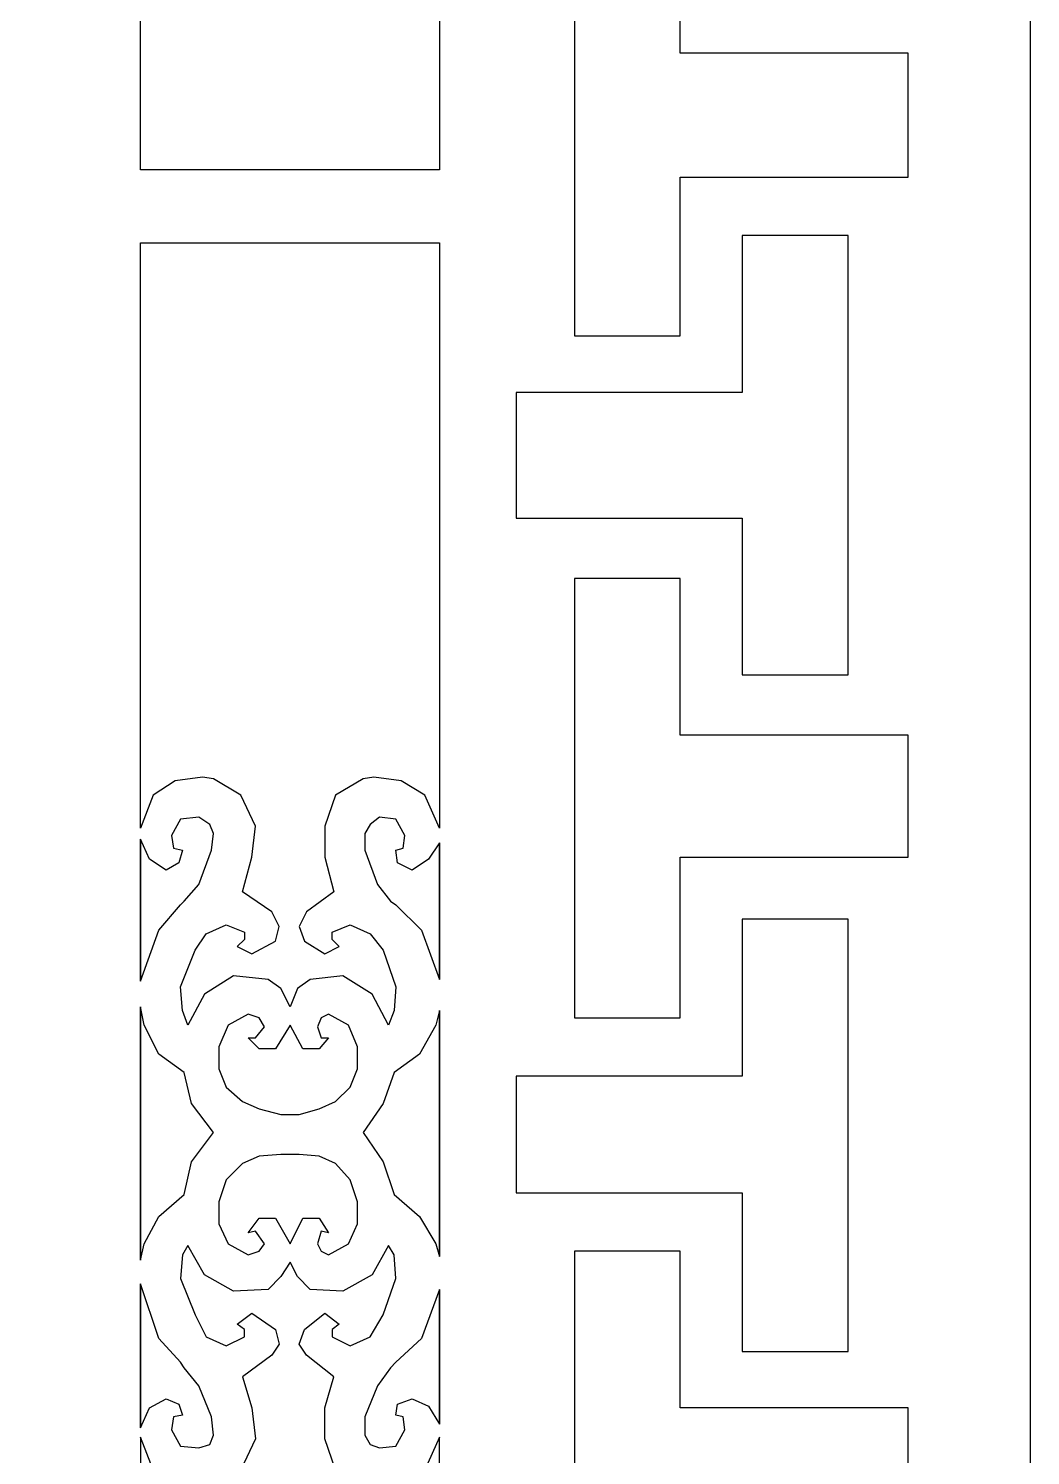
# Model space of a CAD drawing. Header units: centimetres. Extents: x -9.15 to -1.5, y -9 to -1.35.
# Drawn here: x -3.32 to -1.5, y -5.76 to -3.166 of the extents above; entities that cross this region are included whole.
import ezdxf

# ---------------------------------------------------------------- set-up
doc = ezdxf.new("R2010")
doc.units = ezdxf.units.CM
doc.header["$MEASUREMENT"] = 0
doc.layers.add('layer 1', color=7, linetype='Continuous')

msp = doc.modelspace()

# ---------------------------------------------------------------- linework, layer by layer
at = {"layer": 'layer 1', "color": 250}
for points, knots in [([(-1.49953, -1.34592), (-1.49953, -1.34592), (-1.49953, -9.00021), (-1.49953, -9.00021), (-1.49953, -9.00021), (-1.49953, -9.00021), (-9.1472, -9.00021), (-9.1472, -9.00021), (-9.1472, -9.00021), (-9.1472, -9.00021), (-9.1472, -1.34592), (-9.1472, -1.34592), (-9.1472, -1.34592), (-9.1472, -1.34592), (-1.49953, -1.34592), (-1.49953, -1.34592)], [0, 0, 0, 0, 0.2, 0.2, 0.2, 0.2, 0.4, 0.4, 0.4, 0.4, 0.6, 0.6, 0.6, 0.6, 1, 1, 1, 1]), ([(-3.11657, -3.42351), (-3.11657, -3.42351), (-2.57312, -3.42351), (-2.57312, -3.42351), (-2.57312, -3.42351), (-2.57312, -3.42351), (-2.57312, -2.4228), (-2.57312, -2.4228), (-2.57312, -2.4228), (-2.57312, -2.4228), (-3.57382, -2.4228), (-3.57382, -2.4228), (-3.57382, -2.4228), (-3.57382, -2.4228), (-3.57382, -2.96293), (-3.57382, -2.96293), (-3.57382, -2.96293), (-3.57382, -2.96293), (-3.11657, -2.96293), (-3.11657, -2.96293), (-3.11657, -2.96293), (-3.11657, -2.96293), (-3.11657, -3.42351), (-3.11657, -3.42351)], [0, 0, 0, 0, 0.1428571, 0.1428571, 0.1428571, 0.1428571, 0.2857143, 0.2857143, 0.2857143, 0.2857143, 0.4285714, 0.4285714, 0.4285714, 0.4285714, 0.5714286, 0.5714286, 0.5714286, 0.5714286, 0.7142857, 0.7142857, 0.7142857, 0.7142857, 1, 1, 1, 1]), ([(-1.72155, -3.43676), (-1.72155, -3.43676), (-2.13573, -3.43676), (-2.13573, -3.43676), (-2.13573, -3.43676), (-2.13573, -3.43676), (-2.13573, -3.72504), (-2.13573, -3.72504), (-2.13573, -3.72504), (-2.13573, -3.72504), (-2.32793, -3.72504), (-2.32793, -3.72504), (-2.32793, -3.72504), (-2.32793, -3.72504), (-2.32793, -2.92316), (-2.32793, -2.92316), (-2.32793, -2.92316), (-2.32793, -2.92316), (-2.13573, -2.92316), (-2.13573, -2.92316), (-2.13573, -2.92316), (-2.13573, -2.92316), (-2.13573, -3.21144), (-2.13573, -3.21144), (-2.13573, -3.21144), (-2.13573, -3.21144), (-1.72155, -3.21144), (-1.72155, -3.21144), (-1.72155, -3.21144), (-1.72155, -3.21144), (-1.72155, -3.43676), (-1.72155, -3.43676)], [0, 0, 0, 0, 0.1111111, 0.1111111, 0.1111111, 0.1111111, 0.2222222, 0.2222222, 0.2222222, 0.2222222, 0.3333333, 0.3333333, 0.3333333, 0.3333333, 0.4444444, 0.4444444, 0.4444444, 0.4444444, 0.5555556, 0.5555556, 0.5555556, 0.5555556, 0.6666667, 0.6666667, 0.6666667, 0.6666667, 0.7777778, 0.7777778, 0.7777778, 0.7777778, 1, 1, 1, 1]), ([(-2.43394, -3.82777), (-2.43394, -3.82777), (-2.02307, -3.82777), (-2.02307, -3.82777), (-2.02307, -3.82777), (-2.02307, -3.82777), (-2.02307, -3.54281), (-2.02307, -3.54281), (-2.02307, -3.54281), (-2.02307, -3.54281), (-1.83085, -3.54281), (-1.83085, -3.54281), (-1.83085, -3.54281), (-1.83085, -3.54281), (-1.83085, -4.34137), (-1.83085, -4.34137), (-1.83085, -4.34137), (-1.83085, -4.34137), (-2.02307, -4.34137), (-2.02307, -4.34137), (-2.02307, -4.34137), (-2.02307, -4.34137), (-2.02307, -4.05637), (-2.02307, -4.05637), (-2.02307, -4.05637), (-2.02307, -4.05637), (-2.43394, -4.05637), (-2.43394, -4.05637), (-2.43394, -4.05637), (-2.43394, -4.05637), (-2.43394, -3.82777), (-2.43394, -3.82777)], [0, 0, 0, 0, 0.1111111, 0.1111111, 0.1111111, 0.1111111, 0.2222222, 0.2222222, 0.2222222, 0.2222222, 0.3333333, 0.3333333, 0.3333333, 0.3333333, 0.4444444, 0.4444444, 0.4444444, 0.4444444, 0.5555556, 0.5555556, 0.5555556, 0.5555556, 0.6666667, 0.6666667, 0.6666667, 0.6666667, 0.7777778, 0.7777778, 0.7777778, 0.7777778, 1, 1, 1, 1]), ([(-2.57312, -4.61974), (-2.57312, -4.61974), (-2.57312, -3.55606), (-2.57312, -3.55606), (-2.57312, -3.55606), (-2.57312, -3.55606), (-3.11657, -3.55606), (-3.11657, -3.55606), (-3.11657, -3.55606), (-3.11657, -3.55606), (-3.11657, -4.61974), (-3.11657, -4.61974), (-3.11657, -4.61974), (-3.11657, -4.61974), (-3.09334, -4.56005), (-3.09334, -4.56005), (-3.09334, -4.56005), (-3.09334, -4.56005), (-3.05357, -4.53357), (-3.05357, -4.53357), (-3.05357, -4.53357), (-3.05357, -4.53357), (-3.00389, -4.52692), (-3.00389, -4.52692), (-3.00389, -4.52692), (-3.00389, -4.52692), (-2.98401, -4.53022), (-2.98401, -4.53022), (-2.98401, -4.53022), (-2.98401, -4.53022), (-2.93428, -4.56005), (-2.93428, -4.56005), (-2.93428, -4.56005), (-2.93428, -4.56005), (-2.90779, -4.61639), (-2.90779, -4.61639), (-2.90779, -4.61639), (-2.90779, -4.61639), (-2.91444, -4.67273), (-2.91444, -4.67273), (-2.91444, -4.67273), (-2.91444, -4.67273), (-2.931, -4.73569), (-2.931, -4.73569), (-2.931, -4.73569), (-2.931, -4.73569), (-2.87796, -4.77212), (-2.87796, -4.77212), (-2.87796, -4.77212), (-2.87796, -4.77212), (-2.86471, -4.79865), (-2.86471, -4.79865), (-2.86471, -4.79865), (-2.86471, -4.79865), (-2.87135, -4.82514), (-2.87135, -4.82514), (-2.87135, -4.82514), (-2.87135, -4.82514), (-2.91444, -4.84833), (-2.91444, -4.84833), (-2.91444, -4.84833), (-2.91444, -4.84833), (-2.94093, -4.83508), (-2.94093, -4.83508), (-2.94093, -4.83508), (-2.94093, -4.83508), (-2.92768, -4.82185), (-2.92768, -4.82185), (-2.92768, -4.82185), (-2.92768, -4.82185), (-2.92768, -4.80859), (-2.92768, -4.80859), (-2.92768, -4.80859), (-2.92768, -4.80859), (-2.9608, -4.79533), (-2.9608, -4.79533), (-2.9608, -4.79533), (-2.9608, -4.79533), (-2.99724, -4.81189), (-2.99724, -4.81189), (-2.99724, -4.81189), (-2.99724, -4.81189), (-3.01714, -4.8417), (-3.01714, -4.8417), (-3.01714, -4.8417), (-3.01714, -4.8417), (-3.04364, -4.90796), (-3.04364, -4.90796), (-3.04364, -4.90796), (-3.04364, -4.90796), (-3.04033, -4.95108), (-3.04033, -4.95108), (-3.04033, -4.95108), (-3.04033, -4.95108), (-3.03041, -4.97755), (-3.03041, -4.97755), (-3.03041, -4.97755), (-3.03041, -4.97755), (-3.00056, -4.92123), (-3.00056, -4.92123), (-3.00056, -4.92123), (-3.00056, -4.92123), (-2.94753, -4.88811), (-2.94753, -4.88811), (-2.94753, -4.88811), (-2.94753, -4.88811), (-2.88459, -4.89473), (-2.88459, -4.89473), (-2.88459, -4.89473), (-2.88459, -4.89473), (-2.8614, -4.9113), (-2.8614, -4.9113), (-2.8614, -4.9113), (-2.8614, -4.9113), (-2.84481, -4.94443), (-2.84481, -4.94443), (-2.84481, -4.94443), (-2.84481, -4.94443), (-2.83158, -4.9113), (-2.83158, -4.9113), (-2.83158, -4.9113), (-2.83158, -4.9113), (-2.80839, -4.89473), (-2.80839, -4.89473), (-2.80839, -4.89473), (-2.80839, -4.89473), (-2.74876, -4.88811), (-2.74876, -4.88811), (-2.74876, -4.88811), (-2.74876, -4.88811), (-2.69574, -4.92123), (-2.69574, -4.92123), (-2.69574, -4.92123), (-2.69574, -4.92123), (-2.6659, -4.97755), (-2.6659, -4.97755), (-2.6659, -4.97755), (-2.6659, -4.97755), (-2.65597, -4.95108), (-2.65597, -4.95108), (-2.65597, -4.95108), (-2.65597, -4.95108), (-2.65265, -4.90796), (-2.65265, -4.90796), (-2.65265, -4.90796), (-2.65265, -4.90796), (-2.67584, -4.8417), (-2.67584, -4.8417), (-2.67584, -4.8417), (-2.67584, -4.8417), (-2.69903, -4.81189), (-2.69903, -4.81189), (-2.69903, -4.81189), (-2.69903, -4.81189), (-2.73549, -4.79533), (-2.73549, -4.79533), (-2.73549, -4.79533), (-2.73549, -4.79533), (-2.76863, -4.80859), (-2.76863, -4.80859), (-2.76863, -4.80859), (-2.76863, -4.80859), (-2.76863, -4.82185), (-2.76863, -4.82185), (-2.76863, -4.82185), (-2.76863, -4.82185), (-2.75538, -4.83508), (-2.75538, -4.83508), (-2.75538, -4.83508), (-2.75538, -4.83508), (-2.78189, -4.84833), (-2.78189, -4.84833), (-2.78189, -4.84833), (-2.78189, -4.84833), (-2.81832, -4.82514), (-2.81832, -4.82514), (-2.81832, -4.82514), (-2.81832, -4.82514), (-2.82828, -4.79865), (-2.82828, -4.79865), (-2.82828, -4.79865), (-2.82828, -4.79865), (-2.815, -4.77212), (-2.815, -4.77212), (-2.815, -4.77212), (-2.815, -4.77212), (-2.76532, -4.73569), (-2.76532, -4.73569), (-2.76532, -4.73569), (-2.76532, -4.73569), (-2.78189, -4.67273), (-2.78189, -4.67273), (-2.78189, -4.67273), (-2.78189, -4.67273), (-2.78189, -4.61639), (-2.78189, -4.61639), (-2.78189, -4.61639), (-2.78189, -4.61639), (-2.76199, -4.56005), (-2.76199, -4.56005), (-2.76199, -4.56005), (-2.76199, -4.56005), (-2.71229, -4.53022), (-2.71229, -4.53022), (-2.71229, -4.53022), (-2.71229, -4.53022), (-2.69242, -4.52692), (-2.69242, -4.52692), (-2.69242, -4.52692), (-2.69242, -4.52692), (-2.6427, -4.53357), (-2.6427, -4.53357), (-2.6427, -4.53357), (-2.6427, -4.53357), (-2.59965, -4.56005), (-2.59965, -4.56005), (-2.59965, -4.56005), (-2.59965, -4.56005), (-2.57312, -4.61974), (-2.57312, -4.61974)], [0, 0, 0, 0, 0.0178571, 0.0178571, 0.0178571, 0.0178571, 0.0357143, 0.0357143, 0.0357143, 0.0357143, 0.0535714, 0.0535714, 0.0535714, 0.0535714, 0.0714286, 0.0714286, 0.0714286, 0.0714286, 0.0892857, 0.0892857, 0.0892857, 0.0892857, 0.1071429, 0.1071429, 0.1071429, 0.1071429, 0.125, 0.125, 0.125, 0.125, 0.1428571, 0.1428571, 0.1428571, 0.1428571, 0.1607143, 0.1607143, 0.1607143, 0.1607143, 0.1785714, 0.1785714, 0.1785714, 0.1785714, 0.1964286, 0.1964286, 0.1964286, 0.1964286, 0.2142857, 0.2142857, 0.2142857, 0.2142857, 0.2321429, 0.2321429, 0.2321429, 0.2321429, 0.25, 0.25, 0.25, 0.25, 0.2678571, 0.2678571, 0.2678571, 0.2678571, 0.2857143, 0.2857143, 0.2857143, 0.2857143, 0.3035714, 0.3035714, 0.3035714, 0.3035714, 0.3214286, 0.3214286, 0.3214286, 0.3214286, 0.3392857, 0.3392857, 0.3392857, 0.3392857, 0.3571429, 0.3571429, 0.3571429, 0.3571429, 0.375, 0.375, 0.375, 0.375, 0.3928571, 0.3928571, 0.3928571, 0.3928571, 0.4107143, 0.4107143, 0.4107143, 0.4107143, 0.4285714, 0.4285714, 0.4285714, 0.4285714, 0.4464286, 0.4464286, 0.4464286, 0.4464286, 0.4642857, 0.4642857, 0.4642857, 0.4642857, 0.4821429, 0.4821429, 0.4821429, 0.4821429, 0.5, 0.5, 0.5, 0.5, 0.5178571, 0.5178571, 0.5178571, 0.5178571, 0.5357143, 0.5357143, 0.5357143, 0.5357143, 0.5535714, 0.5535714, 0.5535714, 0.5535714, 0.5714286, 0.5714286, 0.5714286, 0.5714286, 0.5892857, 0.5892857, 0.5892857, 0.5892857, 0.6071429, 0.6071429, 0.6071429, 0.6071429, 0.625, 0.625, 0.625, 0.625, 0.6428571, 0.6428571, 0.6428571, 0.6428571, 0.6607143, 0.6607143, 0.6607143, 0.6607143, 0.6785714, 0.6785714, 0.6785714, 0.6785714, 0.6964286, 0.6964286, 0.6964286, 0.6964286, 0.7142857, 0.7142857, 0.7142857, 0.7142857, 0.7321429, 0.7321429, 0.7321429, 0.7321429, 0.75, 0.75, 0.75, 0.75, 0.7678571, 0.7678571, 0.7678571, 0.7678571, 0.7857143, 0.7857143, 0.7857143, 0.7857143, 0.8035714, 0.8035714, 0.8035714, 0.8035714, 0.8214286, 0.8214286, 0.8214286, 0.8214286, 0.8392857, 0.8392857, 0.8392857, 0.8392857, 0.8571429, 0.8571429, 0.8571429, 0.8571429, 0.875, 0.875, 0.875, 0.875, 0.8928571, 0.8928571, 0.8928571, 0.8928571, 0.9107143, 0.9107143, 0.9107143, 0.9107143, 0.9285714, 0.9285714, 0.9285714, 0.9285714, 0.9464286, 0.9464286, 0.9464286, 0.9464286, 0.9642857, 0.9642857, 0.9642857, 0.9642857, 1, 1, 1, 1]), ([(-1.72155, -4.67273), (-1.72155, -4.67273), (-2.13573, -4.67273), (-2.13573, -4.67273), (-2.13573, -4.67273), (-2.13573, -4.67273), (-2.13573, -4.96432), (-2.13573, -4.96432), (-2.13573, -4.96432), (-2.13573, -4.96432), (-2.32793, -4.96432), (-2.32793, -4.96432), (-2.32793, -4.96432), (-2.32793, -4.96432), (-2.32793, -4.16577), (-2.32793, -4.16577), (-2.32793, -4.16577), (-2.32793, -4.16577), (-2.13573, -4.16577), (-2.13573, -4.16577), (-2.13573, -4.16577), (-2.13573, -4.16577), (-2.13573, -4.4507), (-2.13573, -4.4507), (-2.13573, -4.4507), (-2.13573, -4.4507), (-1.72155, -4.4507), (-1.72155, -4.4507), (-1.72155, -4.4507), (-1.72155, -4.4507), (-1.72155, -4.67273), (-1.72155, -4.67273)], [0, 0, 0, 0, 0.1111111, 0.1111111, 0.1111111, 0.1111111, 0.2222222, 0.2222222, 0.2222222, 0.2222222, 0.3333333, 0.3333333, 0.3333333, 0.3333333, 0.4444444, 0.4444444, 0.4444444, 0.4444444, 0.5555556, 0.5555556, 0.5555556, 0.5555556, 0.6666667, 0.6666667, 0.6666667, 0.6666667, 0.7777778, 0.7777778, 0.7777778, 0.7777778, 1, 1, 1, 1]), ([(-3.11657, -4.63959), (-3.11657, -4.63959), (-3.10002, -4.67603), (-3.10002, -4.67603), (-3.10002, -4.67603), (-3.10002, -4.67603), (-3.07016, -4.6959), (-3.07016, -4.6959), (-3.07016, -4.6959), (-3.07016, -4.6959), (-3.04696, -4.68266), (-3.04696, -4.68266), (-3.04696, -4.68266), (-3.04696, -4.68266), (-3.04033, -4.65946), (-3.04033, -4.65946), (-3.04033, -4.65946), (-3.04033, -4.65946), (-3.05688, -4.65616), (-3.05688, -4.65616), (-3.05688, -4.65616), (-3.05688, -4.65616), (-3.06018, -4.63298), (-3.06018, -4.63298), (-3.06018, -4.63298), (-3.06018, -4.63298), (-3.04364, -4.60315), (-3.04364, -4.60315), (-3.04364, -4.60315), (-3.04364, -4.60315), (-3.01052, -4.59982), (-3.01052, -4.59982), (-3.01052, -4.59982), (-3.01052, -4.59982), (-2.99062, -4.6131), (-2.99062, -4.6131), (-2.99062, -4.6131), (-2.99062, -4.6131), (-2.98401, -4.62963), (-2.98401, -4.62963), (-2.98401, -4.62963), (-2.98401, -4.62963), (-2.98732, -4.65946), (-2.98732, -4.65946), (-2.98732, -4.65946), (-2.98732, -4.65946), (-3.01052, -4.72242), (-3.01052, -4.72242), (-3.01052, -4.72242), (-3.01052, -4.72242), (-3.037, -4.75225), (-3.037, -4.75225), (-3.037, -4.75225), (-3.037, -4.75225), (-3.04364, -4.75884), (-3.04364, -4.75884), (-3.04364, -4.75884), (-3.04364, -4.75884), (-3.0834, -4.80525), (-3.0834, -4.80525), (-3.0834, -4.80525), (-3.0834, -4.80525), (-3.11657, -4.89802), (-3.11657, -4.89802), (-3.11657, -4.89802), (-3.11657, -4.89802), (-3.11657, -4.63959), (-3.11657, -4.63959)], [0, 0, 0, 0, 0.0555556, 0.0555556, 0.0555556, 0.0555556, 0.1111111, 0.1111111, 0.1111111, 0.1111111, 0.1666667, 0.1666667, 0.1666667, 0.1666667, 0.2222222, 0.2222222, 0.2222222, 0.2222222, 0.2777778, 0.2777778, 0.2777778, 0.2777778, 0.3333333, 0.3333333, 0.3333333, 0.3333333, 0.3888889, 0.3888889, 0.3888889, 0.3888889, 0.4444444, 0.4444444, 0.4444444, 0.4444444, 0.5, 0.5, 0.5, 0.5, 0.5555556, 0.5555556, 0.5555556, 0.5555556, 0.6111111, 0.6111111, 0.6111111, 0.6111111, 0.6666667, 0.6666667, 0.6666667, 0.6666667, 0.7222222, 0.7222222, 0.7222222, 0.7222222, 0.7777778, 0.7777778, 0.7777778, 0.7777778, 0.8333333, 0.8333333, 0.8333333, 0.8333333, 0.8888889, 0.8888889, 0.8888889, 0.8888889, 1, 1, 1, 1]), ([(-2.57312, -4.89473), (-2.57312, -4.89473), (-2.60628, -4.80525), (-2.60628, -4.80525), (-2.60628, -4.80525), (-2.60628, -4.80525), (-2.65265, -4.75884), (-2.65265, -4.75884), (-2.65265, -4.75884), (-2.65265, -4.75884), (-2.66259, -4.75225), (-2.66259, -4.75225), (-2.66259, -4.75225), (-2.66259, -4.75225), (-2.6858, -4.72242), (-2.6858, -4.72242), (-2.6858, -4.72242), (-2.6858, -4.72242), (-2.70895, -4.65946), (-2.70895, -4.65946), (-2.70895, -4.65946), (-2.70895, -4.65946), (-2.70895, -4.62963), (-2.70895, -4.62963), (-2.70895, -4.62963), (-2.70895, -4.62963), (-2.69903, -4.6131), (-2.69903, -4.6131), (-2.69903, -4.6131), (-2.69903, -4.6131), (-2.68246, -4.59982), (-2.68246, -4.59982), (-2.68246, -4.59982), (-2.68246, -4.59982), (-2.65265, -4.60315), (-2.65265, -4.60315), (-2.65265, -4.60315), (-2.65265, -4.60315), (-2.63609, -4.63298), (-2.63609, -4.63298), (-2.63609, -4.63298), (-2.63609, -4.63298), (-2.6394, -4.65616), (-2.6394, -4.65616), (-2.6394, -4.65616), (-2.6394, -4.65616), (-2.65265, -4.65946), (-2.65265, -4.65946), (-2.65265, -4.65946), (-2.65265, -4.65946), (-2.64933, -4.68266), (-2.64933, -4.68266), (-2.64933, -4.68266), (-2.64933, -4.68266), (-2.62281, -4.6959), (-2.62281, -4.6959), (-2.62281, -4.6959), (-2.62281, -4.6959), (-2.59301, -4.67603), (-2.59301, -4.67603), (-2.59301, -4.67603), (-2.59301, -4.67603), (-2.57312, -4.64621), (-2.57312, -4.64621), (-2.57312, -4.64621), (-2.57312, -4.64621), (-2.57312, -4.89473), (-2.57312, -4.89473)], [0, 0, 0, 0, 0.0555556, 0.0555556, 0.0555556, 0.0555556, 0.1111111, 0.1111111, 0.1111111, 0.1111111, 0.1666667, 0.1666667, 0.1666667, 0.1666667, 0.2222222, 0.2222222, 0.2222222, 0.2222222, 0.2777778, 0.2777778, 0.2777778, 0.2777778, 0.3333333, 0.3333333, 0.3333333, 0.3333333, 0.3888889, 0.3888889, 0.3888889, 0.3888889, 0.4444444, 0.4444444, 0.4444444, 0.4444444, 0.5, 0.5, 0.5, 0.5, 0.5555556, 0.5555556, 0.5555556, 0.5555556, 0.6111111, 0.6111111, 0.6111111, 0.6111111, 0.6666667, 0.6666667, 0.6666667, 0.6666667, 0.7222222, 0.7222222, 0.7222222, 0.7222222, 0.7777778, 0.7777778, 0.7777778, 0.7777778, 0.8333333, 0.8333333, 0.8333333, 0.8333333, 0.8888889, 0.8888889, 0.8888889, 0.8888889, 1, 1, 1, 1]), ([(-3.11657, -4.89802), (-3.11657, -4.89802), (-3.11657, -4.63959), (-3.11657, -4.63959), (-3.11657, -4.63959), (-3.11657, -4.63959), (-3.11657, -4.89802), (-3.11657, -4.89802)], [0, 0, 0, 0, 0.3333333, 0.3333333, 0.3333333, 0.3333333, 1, 1, 1, 1]), ([(-2.57312, -4.64621), (-2.57312, -4.64621), (-2.57312, -4.89473), (-2.57312, -4.89473), (-2.57312, -4.89473), (-2.57312, -4.89473), (-2.57312, -4.64621), (-2.57312, -4.64621)], [0, 0, 0, 0, 0.3333333, 0.3333333, 0.3333333, 0.3333333, 1, 1, 1, 1]), ([(-2.43394, -5.07035), (-2.43394, -5.07035), (-2.02307, -5.07035), (-2.02307, -5.07035), (-2.02307, -5.07035), (-2.02307, -5.07035), (-2.02307, -4.78537), (-2.02307, -4.78537), (-2.02307, -4.78537), (-2.02307, -4.78537), (-1.83085, -4.78537), (-1.83085, -4.78537), (-1.83085, -4.78537), (-1.83085, -4.78537), (-1.83085, -5.5707), (-1.83085, -5.5707), (-1.83085, -5.5707), (-1.83085, -5.5707), (-2.02307, -5.5707), (-2.02307, -5.5707), (-2.02307, -5.5707), (-2.02307, -5.5707), (-2.02307, -5.2824), (-2.02307, -5.2824), (-2.02307, -5.2824), (-2.02307, -5.2824), (-2.43394, -5.2824), (-2.43394, -5.2824), (-2.43394, -5.2824), (-2.43394, -5.2824), (-2.43394, -5.07035), (-2.43394, -5.07035)], [0, 0, 0, 0, 0.1111111, 0.1111111, 0.1111111, 0.1111111, 0.2222222, 0.2222222, 0.2222222, 0.2222222, 0.3333333, 0.3333333, 0.3333333, 0.3333333, 0.4444444, 0.4444444, 0.4444444, 0.4444444, 0.5555556, 0.5555556, 0.5555556, 0.5555556, 0.6666667, 0.6666667, 0.6666667, 0.6666667, 0.7777778, 0.7777778, 0.7777778, 0.7777778, 1, 1, 1, 1]), ([(-3.11657, -4.94443), (-3.11657, -4.94443), (-3.10992, -4.97755), (-3.10992, -4.97755), (-3.10992, -4.97755), (-3.10992, -4.97755), (-3.0834, -5.03058), (-3.0834, -5.03058), (-3.0834, -5.03058), (-3.0834, -5.03058), (-3.037, -5.06373), (-3.037, -5.06373), (-3.037, -5.06373), (-3.037, -5.06373), (-3.02376, -5.12006), (-3.02376, -5.12006), (-3.02376, -5.12006), (-3.02376, -5.12006), (-2.98401, -5.17306), (-2.98401, -5.17306), (-2.98401, -5.17306), (-2.98401, -5.17306), (-3.02376, -5.22607), (-3.02376, -5.22607), (-3.02376, -5.22607), (-3.02376, -5.22607), (-3.037, -5.28573), (-3.037, -5.28573), (-3.037, -5.28573), (-3.037, -5.28573), (-3.0834, -5.32549), (-3.0834, -5.32549), (-3.0834, -5.32549), (-3.0834, -5.32549), (-3.10992, -5.37521), (-3.10992, -5.37521), (-3.10992, -5.37521), (-3.10992, -5.37521), (-3.11657, -5.40499), (-3.11657, -5.40499), (-3.11657, -5.40499), (-3.11657, -5.40499), (-3.11657, -4.94443), (-3.11657, -4.94443)], [0, 0, 0, 0, 0.0833333, 0.0833333, 0.0833333, 0.0833333, 0.1666667, 0.1666667, 0.1666667, 0.1666667, 0.25, 0.25, 0.25, 0.25, 0.3333333, 0.3333333, 0.3333333, 0.3333333, 0.4166667, 0.4166667, 0.4166667, 0.4166667, 0.5, 0.5, 0.5, 0.5, 0.5833333, 0.5833333, 0.5833333, 0.5833333, 0.6666667, 0.6666667, 0.6666667, 0.6666667, 0.75, 0.75, 0.75, 0.75, 0.8333333, 0.8333333, 0.8333333, 0.8333333, 1, 1, 1, 1]), ([(-3.11657, -5.40499), (-3.11657, -5.40499), (-3.11657, -4.94443), (-3.11657, -4.94443), (-3.11657, -4.94443), (-3.11657, -4.94443), (-3.11657, -5.40499), (-3.11657, -5.40499)], [0, 0, 0, 0, 0.3333333, 0.3333333, 0.3333333, 0.3333333, 1, 1, 1, 1]), ([(-2.57312, -5.39837), (-2.57312, -5.39837), (-2.57975, -5.37521), (-2.57975, -5.37521), (-2.57975, -5.37521), (-2.57975, -5.37521), (-2.60954, -5.32549), (-2.60954, -5.32549), (-2.60954, -5.32549), (-2.60954, -5.32549), (-2.65597, -5.28573), (-2.65597, -5.28573), (-2.65597, -5.28573), (-2.65597, -5.28573), (-2.67584, -5.22607), (-2.67584, -5.22607), (-2.67584, -5.22607), (-2.67584, -5.22607), (-2.71229, -5.17306), (-2.71229, -5.17306), (-2.71229, -5.17306), (-2.71229, -5.17306), (-2.67584, -5.12006), (-2.67584, -5.12006), (-2.67584, -5.12006), (-2.67584, -5.12006), (-2.65597, -5.06373), (-2.65597, -5.06373), (-2.65597, -5.06373), (-2.65597, -5.06373), (-2.60954, -5.03058), (-2.60954, -5.03058), (-2.60954, -5.03058), (-2.60954, -5.03058), (-2.57975, -4.97755), (-2.57975, -4.97755), (-2.57975, -4.97755), (-2.57975, -4.97755), (-2.57312, -4.95108), (-2.57312, -4.95108), (-2.57312, -4.95108), (-2.57312, -4.95108), (-2.57312, -5.39837), (-2.57312, -5.39837)], [0, 0, 0, 0, 0.0833333, 0.0833333, 0.0833333, 0.0833333, 0.1666667, 0.1666667, 0.1666667, 0.1666667, 0.25, 0.25, 0.25, 0.25, 0.3333333, 0.3333333, 0.3333333, 0.3333333, 0.4166667, 0.4166667, 0.4166667, 0.4166667, 0.5, 0.5, 0.5, 0.5, 0.5833333, 0.5833333, 0.5833333, 0.5833333, 0.6666667, 0.6666667, 0.6666667, 0.6666667, 0.75, 0.75, 0.75, 0.75, 0.8333333, 0.8333333, 0.8333333, 0.8333333, 1, 1, 1, 1]), ([(-2.57312, -4.95108), (-2.57312, -4.95108), (-2.57312, -5.39837), (-2.57312, -5.39837), (-2.57312, -5.39837), (-2.57312, -5.39837), (-2.57312, -4.95108), (-2.57312, -4.95108)], [0, 0, 0, 0, 0.3333333, 0.3333333, 0.3333333, 0.3333333, 1, 1, 1, 1]), ([(-2.84481, -5.13992), (-2.84481, -5.13992), (-2.84816, -5.13992), (-2.84816, -5.13992), (-2.84816, -5.13992), (-2.84816, -5.13992), (-2.85808, -5.13992), (-2.85808, -5.13992), (-2.85808, -5.13992), (-2.85808, -5.13992), (-2.8614, -5.13992), (-2.8614, -5.13992), (-2.8614, -5.13992), (-2.8614, -5.13992), (-2.90115, -5.12999), (-2.90115, -5.12999), (-2.90115, -5.12999), (-2.90115, -5.12999), (-2.931, -5.11671), (-2.931, -5.11671), (-2.931, -5.11671), (-2.931, -5.11671), (-2.9608, -5.09023), (-2.9608, -5.09023), (-2.9608, -5.09023), (-2.9608, -5.09023), (-2.97403, -5.05708), (-2.97403, -5.05708), (-2.97403, -5.05708), (-2.97403, -5.05708), (-2.97403, -5.0173), (-2.97403, -5.0173), (-2.97403, -5.0173), (-2.97403, -5.0173), (-2.95751, -4.97755), (-2.95751, -4.97755), (-2.95751, -4.97755), (-2.95751, -4.97755), (-2.92102, -4.95766), (-2.92102, -4.95766), (-2.92102, -4.95766), (-2.92102, -4.95766), (-2.90115, -4.96432), (-2.90115, -4.96432), (-2.90115, -4.96432), (-2.90115, -4.96432), (-2.89124, -4.98085), (-2.89124, -4.98085), (-2.89124, -4.98085), (-2.89124, -4.98085), (-2.90779, -5.00075), (-2.90779, -5.00075), (-2.90779, -5.00075), (-2.90779, -5.00075), (-2.92102, -5.00075), (-2.92102, -5.00075), (-2.92102, -5.00075), (-2.92102, -5.00075), (-2.90115, -5.02066), (-2.90115, -5.02066), (-2.90115, -5.02066), (-2.90115, -5.02066), (-2.87135, -5.02066), (-2.87135, -5.02066), (-2.87135, -5.02066), (-2.87135, -5.02066), (-2.84481, -4.97755), (-2.84481, -4.97755), (-2.84481, -4.97755), (-2.84481, -4.97755), (-2.82164, -5.02066), (-2.82164, -5.02066), (-2.82164, -5.02066), (-2.82164, -5.02066), (-2.79182, -5.02066), (-2.79182, -5.02066), (-2.79182, -5.02066), (-2.79182, -5.02066), (-2.77526, -5.00075), (-2.77526, -5.00075), (-2.77526, -5.00075), (-2.77526, -5.00075), (-2.7885, -5.00075), (-2.7885, -5.00075), (-2.7885, -5.00075), (-2.7885, -5.00075), (-2.79511, -4.98085), (-2.79511, -4.98085), (-2.79511, -4.98085), (-2.79511, -4.98085), (-2.7885, -4.96432), (-2.7885, -4.96432), (-2.7885, -4.96432), (-2.7885, -4.96432), (-2.77526, -4.95766), (-2.77526, -4.95766), (-2.77526, -4.95766), (-2.77526, -4.95766), (-2.73879, -4.97755), (-2.73879, -4.97755), (-2.73879, -4.97755), (-2.73879, -4.97755), (-2.72221, -5.0173), (-2.72221, -5.0173), (-2.72221, -5.0173), (-2.72221, -5.0173), (-2.72221, -5.05708), (-2.72221, -5.05708), (-2.72221, -5.05708), (-2.72221, -5.05708), (-2.73549, -5.09023), (-2.73549, -5.09023), (-2.73549, -5.09023), (-2.73549, -5.09023), (-2.76199, -5.11671), (-2.76199, -5.11671), (-2.76199, -5.11671), (-2.76199, -5.11671), (-2.79182, -5.12999), (-2.79182, -5.12999), (-2.79182, -5.12999), (-2.79182, -5.12999), (-2.82828, -5.13992), (-2.82828, -5.13992), (-2.82828, -5.13992), (-2.82828, -5.13992), (-2.83489, -5.13992), (-2.83489, -5.13992), (-2.83489, -5.13992), (-2.83489, -5.13992), (-2.84481, -5.13992), (-2.84481, -5.13992)], [0, 0, 0, 0, 0.0294118, 0.0294118, 0.0294118, 0.0294118, 0.0588235, 0.0588235, 0.0588235, 0.0588235, 0.0882353, 0.0882353, 0.0882353, 0.0882353, 0.1176471, 0.1176471, 0.1176471, 0.1176471, 0.1470588, 0.1470588, 0.1470588, 0.1470588, 0.1764706, 0.1764706, 0.1764706, 0.1764706, 0.2058824, 0.2058824, 0.2058824, 0.2058824, 0.2352941, 0.2352941, 0.2352941, 0.2352941, 0.2647059, 0.2647059, 0.2647059, 0.2647059, 0.2941176, 0.2941176, 0.2941176, 0.2941176, 0.3235294, 0.3235294, 0.3235294, 0.3235294, 0.3529412, 0.3529412, 0.3529412, 0.3529412, 0.3823529, 0.3823529, 0.3823529, 0.3823529, 0.4117647, 0.4117647, 0.4117647, 0.4117647, 0.4411765, 0.4411765, 0.4411765, 0.4411765, 0.4705882, 0.4705882, 0.4705882, 0.4705882, 0.5, 0.5, 0.5, 0.5, 0.5294118, 0.5294118, 0.5294118, 0.5294118, 0.5588235, 0.5588235, 0.5588235, 0.5588235, 0.5882353, 0.5882353, 0.5882353, 0.5882353, 0.6176471, 0.6176471, 0.6176471, 0.6176471, 0.6470588, 0.6470588, 0.6470588, 0.6470588, 0.6764706, 0.6764706, 0.6764706, 0.6764706, 0.7058824, 0.7058824, 0.7058824, 0.7058824, 0.7352941, 0.7352941, 0.7352941, 0.7352941, 0.7647059, 0.7647059, 0.7647059, 0.7647059, 0.7941176, 0.7941176, 0.7941176, 0.7941176, 0.8235294, 0.8235294, 0.8235294, 0.8235294, 0.8529412, 0.8529412, 0.8529412, 0.8529412, 0.8823529, 0.8823529, 0.8823529, 0.8823529, 0.9117647, 0.9117647, 0.9117647, 0.9117647, 0.9411765, 0.9411765, 0.9411765, 0.9411765, 1, 1, 1, 1]), ([(-2.83489, -5.21284), (-2.83489, -5.21284), (-2.82828, -5.21284), (-2.82828, -5.21284), (-2.82828, -5.21284), (-2.82828, -5.21284), (-2.79182, -5.21614), (-2.79182, -5.21614), (-2.79182, -5.21614), (-2.79182, -5.21614), (-2.76199, -5.22938), (-2.76199, -5.22938), (-2.76199, -5.22938), (-2.76199, -5.22938), (-2.73549, -5.25919), (-2.73549, -5.25919), (-2.73549, -5.25919), (-2.73549, -5.25919), (-2.72221, -5.29899), (-2.72221, -5.29899), (-2.72221, -5.29899), (-2.72221, -5.29899), (-2.72221, -5.33875), (-2.72221, -5.33875), (-2.72221, -5.33875), (-2.72221, -5.33875), (-2.73879, -5.37521), (-2.73879, -5.37521), (-2.73879, -5.37521), (-2.73879, -5.37521), (-2.77526, -5.39508), (-2.77526, -5.39508), (-2.77526, -5.39508), (-2.77526, -5.39508), (-2.7885, -5.38843), (-2.7885, -5.38843), (-2.7885, -5.38843), (-2.7885, -5.38843), (-2.79511, -5.37521), (-2.79511, -5.37521), (-2.79511, -5.37521), (-2.79511, -5.37521), (-2.7885, -5.352), (-2.7885, -5.352), (-2.7885, -5.352), (-2.7885, -5.352), (-2.77526, -5.35531), (-2.77526, -5.35531), (-2.77526, -5.35531), (-2.77526, -5.35531), (-2.79182, -5.32879), (-2.79182, -5.32879), (-2.79182, -5.32879), (-2.79182, -5.32879), (-2.82164, -5.32879), (-2.82164, -5.32879), (-2.82164, -5.32879), (-2.82164, -5.32879), (-2.84481, -5.37521), (-2.84481, -5.37521), (-2.84481, -5.37521), (-2.84481, -5.37521), (-2.87135, -5.32879), (-2.87135, -5.32879), (-2.87135, -5.32879), (-2.87135, -5.32879), (-2.90115, -5.32879), (-2.90115, -5.32879), (-2.90115, -5.32879), (-2.90115, -5.32879), (-2.92102, -5.35531), (-2.92102, -5.35531), (-2.92102, -5.35531), (-2.92102, -5.35531), (-2.90779, -5.352), (-2.90779, -5.352), (-2.90779, -5.352), (-2.90779, -5.352), (-2.89124, -5.37521), (-2.89124, -5.37521), (-2.89124, -5.37521), (-2.89124, -5.37521), (-2.90115, -5.38843), (-2.90115, -5.38843), (-2.90115, -5.38843), (-2.90115, -5.38843), (-2.92102, -5.39508), (-2.92102, -5.39508), (-2.92102, -5.39508), (-2.92102, -5.39508), (-2.95751, -5.37521), (-2.95751, -5.37521), (-2.95751, -5.37521), (-2.95751, -5.37521), (-2.97403, -5.33875), (-2.97403, -5.33875), (-2.97403, -5.33875), (-2.97403, -5.33875), (-2.97403, -5.29899), (-2.97403, -5.29899), (-2.97403, -5.29899), (-2.97403, -5.29899), (-2.9608, -5.25919), (-2.9608, -5.25919), (-2.9608, -5.25919), (-2.9608, -5.25919), (-2.931, -5.22938), (-2.931, -5.22938), (-2.931, -5.22938), (-2.931, -5.22938), (-2.90115, -5.21614), (-2.90115, -5.21614), (-2.90115, -5.21614), (-2.90115, -5.21614), (-2.8614, -5.21284), (-2.8614, -5.21284), (-2.8614, -5.21284), (-2.8614, -5.21284), (-2.85808, -5.21284), (-2.85808, -5.21284), (-2.85808, -5.21284), (-2.85808, -5.21284), (-2.84816, -5.21284), (-2.84816, -5.21284), (-2.84816, -5.21284), (-2.84816, -5.21284), (-2.84481, -5.21284), (-2.84481, -5.21284), (-2.84481, -5.21284), (-2.84481, -5.21284), (-2.83489, -5.21284), (-2.83489, -5.21284)], [0, 0, 0, 0, 0.0294118, 0.0294118, 0.0294118, 0.0294118, 0.0588235, 0.0588235, 0.0588235, 0.0588235, 0.0882353, 0.0882353, 0.0882353, 0.0882353, 0.1176471, 0.1176471, 0.1176471, 0.1176471, 0.1470588, 0.1470588, 0.1470588, 0.1470588, 0.1764706, 0.1764706, 0.1764706, 0.1764706, 0.2058824, 0.2058824, 0.2058824, 0.2058824, 0.2352941, 0.2352941, 0.2352941, 0.2352941, 0.2647059, 0.2647059, 0.2647059, 0.2647059, 0.2941176, 0.2941176, 0.2941176, 0.2941176, 0.3235294, 0.3235294, 0.3235294, 0.3235294, 0.3529412, 0.3529412, 0.3529412, 0.3529412, 0.3823529, 0.3823529, 0.3823529, 0.3823529, 0.4117647, 0.4117647, 0.4117647, 0.4117647, 0.4411765, 0.4411765, 0.4411765, 0.4411765, 0.4705882, 0.4705882, 0.4705882, 0.4705882, 0.5, 0.5, 0.5, 0.5, 0.5294118, 0.5294118, 0.5294118, 0.5294118, 0.5588235, 0.5588235, 0.5588235, 0.5588235, 0.5882353, 0.5882353, 0.5882353, 0.5882353, 0.6176471, 0.6176471, 0.6176471, 0.6176471, 0.6470588, 0.6470588, 0.6470588, 0.6470588, 0.6764706, 0.6764706, 0.6764706, 0.6764706, 0.7058824, 0.7058824, 0.7058824, 0.7058824, 0.7352941, 0.7352941, 0.7352941, 0.7352941, 0.7647059, 0.7647059, 0.7647059, 0.7647059, 0.7941176, 0.7941176, 0.7941176, 0.7941176, 0.8235294, 0.8235294, 0.8235294, 0.8235294, 0.8529412, 0.8529412, 0.8529412, 0.8529412, 0.8823529, 0.8823529, 0.8823529, 0.8823529, 0.9117647, 0.9117647, 0.9117647, 0.9117647, 0.9411765, 0.9411765, 0.9411765, 0.9411765, 1, 1, 1, 1]), ([(-2.57312, -5.72644), (-2.57312, -5.72644), (-2.57312, -6.79339), (-2.57312, -6.79339), (-2.57312, -6.79339), (-2.57312, -6.79339), (-3.11657, -6.79339), (-3.11657, -6.79339), (-3.11657, -6.79339), (-3.11657, -6.79339), (-3.11657, -5.72644), (-3.11657, -5.72644), (-3.11657, -5.72644), (-3.11657, -5.72644), (-3.09334, -5.78605), (-3.09334, -5.78605), (-3.09334, -5.78605), (-3.09334, -5.78605), (-3.05357, -5.82252), (-3.05357, -5.82252), (-3.05357, -5.82252), (-3.05357, -5.82252), (-3.00389, -5.82583), (-3.00389, -5.82583), (-3.00389, -5.82583), (-3.00389, -5.82583), (-2.98401, -5.82252), (-2.98401, -5.82252), (-2.98401, -5.82252), (-2.98401, -5.82252), (-2.93428, -5.78605), (-2.93428, -5.78605), (-2.93428, -5.78605), (-2.93428, -5.78605), (-2.90779, -5.72973), (-2.90779, -5.72973), (-2.90779, -5.72973), (-2.90779, -5.72973), (-2.91444, -5.67342), (-2.91444, -5.67342), (-2.91444, -5.67342), (-2.91444, -5.67342), (-2.931, -5.61707), (-2.931, -5.61707), (-2.931, -5.61707), (-2.931, -5.61707), (-2.87796, -5.57732), (-2.87796, -5.57732), (-2.87796, -5.57732), (-2.87796, -5.57732), (-2.86471, -5.55741), (-2.86471, -5.55741), (-2.86471, -5.55741), (-2.86471, -5.55741), (-2.87135, -5.53091), (-2.87135, -5.53091), (-2.87135, -5.53091), (-2.87135, -5.53091), (-2.91444, -5.50112), (-2.91444, -5.50112), (-2.91444, -5.50112), (-2.91444, -5.50112), (-2.94093, -5.52097), (-2.94093, -5.52097), (-2.94093, -5.52097), (-2.94093, -5.52097), (-2.92768, -5.53091), (-2.92768, -5.53091), (-2.92768, -5.53091), (-2.92768, -5.53091), (-2.92768, -5.54416), (-2.92768, -5.54416), (-2.92768, -5.54416), (-2.92768, -5.54416), (-2.9608, -5.56076), (-2.9608, -5.56076), (-2.9608, -5.56076), (-2.9608, -5.56076), (-2.99724, -5.54416), (-2.99724, -5.54416), (-2.99724, -5.54416), (-2.99724, -5.54416), (-3.01714, -5.50442), (-3.01714, -5.50442), (-3.01714, -5.50442), (-3.01714, -5.50442), (-3.04364, -5.43815), (-3.04364, -5.43815), (-3.04364, -5.43815), (-3.04364, -5.43815), (-3.04033, -5.39508), (-3.04033, -5.39508), (-3.04033, -5.39508), (-3.04033, -5.39508), (-3.03041, -5.37849), (-3.03041, -5.37849), (-3.03041, -5.37849), (-3.03041, -5.37849), (-3.00056, -5.43153), (-3.00056, -5.43153), (-3.00056, -5.43153), (-3.00056, -5.43153), (-2.94753, -5.46133), (-2.94753, -5.46133), (-2.94753, -5.46133), (-2.94753, -5.46133), (-2.88459, -5.45802), (-2.88459, -5.45802), (-2.88459, -5.45802), (-2.88459, -5.45802), (-2.8614, -5.43481), (-2.8614, -5.43481), (-2.8614, -5.43481), (-2.8614, -5.43481), (-2.84481, -5.40831), (-2.84481, -5.40831), (-2.84481, -5.40831), (-2.84481, -5.40831), (-2.83158, -5.43481), (-2.83158, -5.43481), (-2.83158, -5.43481), (-2.83158, -5.43481), (-2.80839, -5.45802), (-2.80839, -5.45802), (-2.80839, -5.45802), (-2.80839, -5.45802), (-2.74876, -5.46133), (-2.74876, -5.46133), (-2.74876, -5.46133), (-2.74876, -5.46133), (-2.69574, -5.43153), (-2.69574, -5.43153), (-2.69574, -5.43153), (-2.69574, -5.43153), (-2.6659, -5.37849), (-2.6659, -5.37849), (-2.6659, -5.37849), (-2.6659, -5.37849), (-2.65597, -5.39508), (-2.65597, -5.39508), (-2.65597, -5.39508), (-2.65597, -5.39508), (-2.65265, -5.43815), (-2.65265, -5.43815), (-2.65265, -5.43815), (-2.65265, -5.43815), (-2.67584, -5.50442), (-2.67584, -5.50442), (-2.67584, -5.50442), (-2.67584, -5.50442), (-2.69903, -5.54416), (-2.69903, -5.54416), (-2.69903, -5.54416), (-2.69903, -5.54416), (-2.73549, -5.56076), (-2.73549, -5.56076), (-2.73549, -5.56076), (-2.73549, -5.56076), (-2.76863, -5.54416), (-2.76863, -5.54416), (-2.76863, -5.54416), (-2.76863, -5.54416), (-2.76863, -5.53091), (-2.76863, -5.53091), (-2.76863, -5.53091), (-2.76863, -5.53091), (-2.75538, -5.52097), (-2.75538, -5.52097), (-2.75538, -5.52097), (-2.75538, -5.52097), (-2.78189, -5.50112), (-2.78189, -5.50112), (-2.78189, -5.50112), (-2.78189, -5.50112), (-2.81832, -5.53091), (-2.81832, -5.53091), (-2.81832, -5.53091), (-2.81832, -5.53091), (-2.82828, -5.55741), (-2.82828, -5.55741), (-2.82828, -5.55741), (-2.82828, -5.55741), (-2.815, -5.57732), (-2.815, -5.57732), (-2.815, -5.57732), (-2.815, -5.57732), (-2.76532, -5.61707), (-2.76532, -5.61707), (-2.76532, -5.61707), (-2.76532, -5.61707), (-2.78189, -5.67342), (-2.78189, -5.67342), (-2.78189, -5.67342), (-2.78189, -5.67342), (-2.78189, -5.72973), (-2.78189, -5.72973), (-2.78189, -5.72973), (-2.78189, -5.72973), (-2.76199, -5.78605), (-2.76199, -5.78605), (-2.76199, -5.78605), (-2.76199, -5.78605), (-2.70895, -5.82252), (-2.70895, -5.82252), (-2.70895, -5.82252), (-2.70895, -5.82252), (-2.69242, -5.82583), (-2.69242, -5.82583), (-2.69242, -5.82583), (-2.69242, -5.82583), (-2.6427, -5.82252), (-2.6427, -5.82252), (-2.6427, -5.82252), (-2.6427, -5.82252), (-2.59965, -5.78605), (-2.59965, -5.78605), (-2.59965, -5.78605), (-2.59965, -5.78605), (-2.57312, -5.72644), (-2.57312, -5.72644)], [0, 0, 0, 0, 0.0178571, 0.0178571, 0.0178571, 0.0178571, 0.0357143, 0.0357143, 0.0357143, 0.0357143, 0.0535714, 0.0535714, 0.0535714, 0.0535714, 0.0714286, 0.0714286, 0.0714286, 0.0714286, 0.0892857, 0.0892857, 0.0892857, 0.0892857, 0.1071429, 0.1071429, 0.1071429, 0.1071429, 0.125, 0.125, 0.125, 0.125, 0.1428571, 0.1428571, 0.1428571, 0.1428571, 0.1607143, 0.1607143, 0.1607143, 0.1607143, 0.1785714, 0.1785714, 0.1785714, 0.1785714, 0.1964286, 0.1964286, 0.1964286, 0.1964286, 0.2142857, 0.2142857, 0.2142857, 0.2142857, 0.2321429, 0.2321429, 0.2321429, 0.2321429, 0.25, 0.25, 0.25, 0.25, 0.2678571, 0.2678571, 0.2678571, 0.2678571, 0.2857143, 0.2857143, 0.2857143, 0.2857143, 0.3035714, 0.3035714, 0.3035714, 0.3035714, 0.3214286, 0.3214286, 0.3214286, 0.3214286, 0.3392857, 0.3392857, 0.3392857, 0.3392857, 0.3571429, 0.3571429, 0.3571429, 0.3571429, 0.375, 0.375, 0.375, 0.375, 0.3928571, 0.3928571, 0.3928571, 0.3928571, 0.4107143, 0.4107143, 0.4107143, 0.4107143, 0.4285714, 0.4285714, 0.4285714, 0.4285714, 0.4464286, 0.4464286, 0.4464286, 0.4464286, 0.4642857, 0.4642857, 0.4642857, 0.4642857, 0.4821429, 0.4821429, 0.4821429, 0.4821429, 0.5, 0.5, 0.5, 0.5, 0.5178571, 0.5178571, 0.5178571, 0.5178571, 0.5357143, 0.5357143, 0.5357143, 0.5357143, 0.5535714, 0.5535714, 0.5535714, 0.5535714, 0.5714286, 0.5714286, 0.5714286, 0.5714286, 0.5892857, 0.5892857, 0.5892857, 0.5892857, 0.6071429, 0.6071429, 0.6071429, 0.6071429, 0.625, 0.625, 0.625, 0.625, 0.6428571, 0.6428571, 0.6428571, 0.6428571, 0.6607143, 0.6607143, 0.6607143, 0.6607143, 0.6785714, 0.6785714, 0.6785714, 0.6785714, 0.6964286, 0.6964286, 0.6964286, 0.6964286, 0.7142857, 0.7142857, 0.7142857, 0.7142857, 0.7321429, 0.7321429, 0.7321429, 0.7321429, 0.75, 0.75, 0.75, 0.75, 0.7678571, 0.7678571, 0.7678571, 0.7678571, 0.7857143, 0.7857143, 0.7857143, 0.7857143, 0.8035714, 0.8035714, 0.8035714, 0.8035714, 0.8214286, 0.8214286, 0.8214286, 0.8214286, 0.8392857, 0.8392857, 0.8392857, 0.8392857, 0.8571429, 0.8571429, 0.8571429, 0.8571429, 0.875, 0.875, 0.875, 0.875, 0.8928571, 0.8928571, 0.8928571, 0.8928571, 0.9107143, 0.9107143, 0.9107143, 0.9107143, 0.9285714, 0.9285714, 0.9285714, 0.9285714, 0.9464286, 0.9464286, 0.9464286, 0.9464286, 0.9642857, 0.9642857, 0.9642857, 0.9642857, 1, 1, 1, 1]), ([(-1.72155, -5.89877), (-1.72155, -5.89877), (-2.13573, -5.89877), (-2.13573, -5.89877), (-2.13573, -5.89877), (-2.13573, -5.89877), (-2.13573, -6.18702), (-2.13573, -6.18702), (-2.13573, -6.18702), (-2.13573, -6.18702), (-2.32793, -6.18702), (-2.32793, -6.18702), (-2.32793, -6.18702), (-2.32793, -6.18702), (-2.32793, -5.38843), (-2.32793, -5.38843), (-2.32793, -5.38843), (-2.32793, -5.38843), (-2.13573, -5.38843), (-2.13573, -5.38843), (-2.13573, -5.38843), (-2.13573, -5.38843), (-2.13573, -5.67342), (-2.13573, -5.67342), (-2.13573, -5.67342), (-2.13573, -5.67342), (-1.72155, -5.67342), (-1.72155, -5.67342), (-1.72155, -5.67342), (-1.72155, -5.67342), (-1.72155, -5.89877), (-1.72155, -5.89877)], [0, 0, 0, 0, 0.1111111, 0.1111111, 0.1111111, 0.1111111, 0.2222222, 0.2222222, 0.2222222, 0.2222222, 0.3333333, 0.3333333, 0.3333333, 0.3333333, 0.4444444, 0.4444444, 0.4444444, 0.4444444, 0.5555556, 0.5555556, 0.5555556, 0.5555556, 0.6666667, 0.6666667, 0.6666667, 0.6666667, 0.7777778, 0.7777778, 0.7777778, 0.7777778, 1, 1, 1, 1]), ([(-3.11657, -5.44807), (-3.11657, -5.44807), (-3.0834, -5.54751), (-3.0834, -5.54751), (-3.0834, -5.54751), (-3.0834, -5.54751), (-3.04364, -5.59057), (-3.04364, -5.59057), (-3.04364, -5.59057), (-3.04364, -5.59057), (-3.037, -5.6005), (-3.037, -5.6005), (-3.037, -5.6005), (-3.037, -5.6005), (-3.01052, -5.63365), (-3.01052, -5.63365), (-3.01052, -5.63365), (-3.01052, -5.63365), (-2.98732, -5.68997), (-2.98732, -5.68997), (-2.98732, -5.68997), (-2.98732, -5.68997), (-2.98401, -5.72313), (-2.98401, -5.72313), (-2.98401, -5.72313), (-2.98401, -5.72313), (-2.99062, -5.73969), (-2.99062, -5.73969), (-2.99062, -5.73969), (-2.99062, -5.73969), (-3.01052, -5.7463), (-3.01052, -5.7463), (-3.01052, -5.7463), (-3.01052, -5.7463), (-3.04364, -5.743), (-3.04364, -5.743), (-3.04364, -5.743), (-3.04364, -5.743), (-3.06018, -5.71316), (-3.06018, -5.71316), (-3.06018, -5.71316), (-3.06018, -5.71316), (-3.05688, -5.68997), (-3.05688, -5.68997), (-3.05688, -5.68997), (-3.05688, -5.68997), (-3.04033, -5.68669), (-3.04033, -5.68669), (-3.04033, -5.68669), (-3.04033, -5.68669), (-3.04696, -5.66678), (-3.04696, -5.66678), (-3.04696, -5.66678), (-3.04696, -5.66678), (-3.07016, -5.65685), (-3.07016, -5.65685), (-3.07016, -5.65685), (-3.07016, -5.65685), (-3.10002, -5.67342), (-3.10002, -5.67342), (-3.10002, -5.67342), (-3.10002, -5.67342), (-3.11657, -5.70988), (-3.11657, -5.70988), (-3.11657, -5.70988), (-3.11657, -5.70988), (-3.11657, -5.44807), (-3.11657, -5.44807)], [0, 0, 0, 0, 0.0555556, 0.0555556, 0.0555556, 0.0555556, 0.1111111, 0.1111111, 0.1111111, 0.1111111, 0.1666667, 0.1666667, 0.1666667, 0.1666667, 0.2222222, 0.2222222, 0.2222222, 0.2222222, 0.2777778, 0.2777778, 0.2777778, 0.2777778, 0.3333333, 0.3333333, 0.3333333, 0.3333333, 0.3888889, 0.3888889, 0.3888889, 0.3888889, 0.4444444, 0.4444444, 0.4444444, 0.4444444, 0.5, 0.5, 0.5, 0.5, 0.5555556, 0.5555556, 0.5555556, 0.5555556, 0.6111111, 0.6111111, 0.6111111, 0.6111111, 0.6666667, 0.6666667, 0.6666667, 0.6666667, 0.7222222, 0.7222222, 0.7222222, 0.7222222, 0.7777778, 0.7777778, 0.7777778, 0.7777778, 0.8333333, 0.8333333, 0.8333333, 0.8333333, 0.8888889, 0.8888889, 0.8888889, 0.8888889, 1, 1, 1, 1]), ([(-3.11657, -5.70988), (-3.11657, -5.70988), (-3.11657, -5.44807), (-3.11657, -5.44807), (-3.11657, -5.44807), (-3.11657, -5.44807), (-3.11657, -5.70988), (-3.11657, -5.70988)], [0, 0, 0, 0, 0.3333333, 0.3333333, 0.3333333, 0.3333333, 1, 1, 1, 1]), ([(-2.57312, -5.70324), (-2.57312, -5.70324), (-2.59301, -5.6701), (-2.59301, -5.6701), (-2.59301, -5.6701), (-2.59301, -5.6701), (-2.62281, -5.65685), (-2.62281, -5.65685), (-2.62281, -5.65685), (-2.62281, -5.65685), (-2.64933, -5.66678), (-2.64933, -5.66678), (-2.64933, -5.66678), (-2.64933, -5.66678), (-2.65265, -5.68669), (-2.65265, -5.68669), (-2.65265, -5.68669), (-2.65265, -5.68669), (-2.6394, -5.68997), (-2.6394, -5.68997), (-2.6394, -5.68997), (-2.6394, -5.68997), (-2.63609, -5.71316), (-2.63609, -5.71316), (-2.63609, -5.71316), (-2.63609, -5.71316), (-2.65265, -5.743), (-2.65265, -5.743), (-2.65265, -5.743), (-2.65265, -5.743), (-2.68246, -5.7463), (-2.68246, -5.7463), (-2.68246, -5.7463), (-2.68246, -5.7463), (-2.69903, -5.73969), (-2.69903, -5.73969), (-2.69903, -5.73969), (-2.69903, -5.73969), (-2.70895, -5.72313), (-2.70895, -5.72313), (-2.70895, -5.72313), (-2.70895, -5.72313), (-2.70895, -5.68997), (-2.70895, -5.68997), (-2.70895, -5.68997), (-2.70895, -5.68997), (-2.6858, -5.63365), (-2.6858, -5.63365), (-2.6858, -5.63365), (-2.6858, -5.63365), (-2.66259, -5.6005), (-2.66259, -5.6005), (-2.66259, -5.6005), (-2.66259, -5.6005), (-2.65265, -5.59057), (-2.65265, -5.59057), (-2.65265, -5.59057), (-2.65265, -5.59057), (-2.60628, -5.54751), (-2.60628, -5.54751), (-2.60628, -5.54751), (-2.60628, -5.54751), (-2.57312, -5.45802), (-2.57312, -5.45802), (-2.57312, -5.45802), (-2.57312, -5.45802), (-2.57312, -5.70324), (-2.57312, -5.70324)], [0, 0, 0, 0, 0.0555556, 0.0555556, 0.0555556, 0.0555556, 0.1111111, 0.1111111, 0.1111111, 0.1111111, 0.1666667, 0.1666667, 0.1666667, 0.1666667, 0.2222222, 0.2222222, 0.2222222, 0.2222222, 0.2777778, 0.2777778, 0.2777778, 0.2777778, 0.3333333, 0.3333333, 0.3333333, 0.3333333, 0.3888889, 0.3888889, 0.3888889, 0.3888889, 0.4444444, 0.4444444, 0.4444444, 0.4444444, 0.5, 0.5, 0.5, 0.5, 0.5555556, 0.5555556, 0.5555556, 0.5555556, 0.6111111, 0.6111111, 0.6111111, 0.6111111, 0.6666667, 0.6666667, 0.6666667, 0.6666667, 0.7222222, 0.7222222, 0.7222222, 0.7222222, 0.7777778, 0.7777778, 0.7777778, 0.7777778, 0.8333333, 0.8333333, 0.8333333, 0.8333333, 0.8888889, 0.8888889, 0.8888889, 0.8888889, 1, 1, 1, 1]), ([(-2.57312, -5.45802), (-2.57312, -5.45802), (-2.57312, -5.70324), (-2.57312, -5.70324), (-2.57312, -5.70324), (-2.57312, -5.70324), (-2.57312, -5.45802), (-2.57312, -5.45802)], [0, 0, 0, 0, 0.3333333, 0.3333333, 0.3333333, 0.3333333, 1, 1, 1, 1])]:
    msp.add_open_spline(points, degree=3, knots=knots, dxfattribs=at)

doc.saveas('drawing.dxf')
